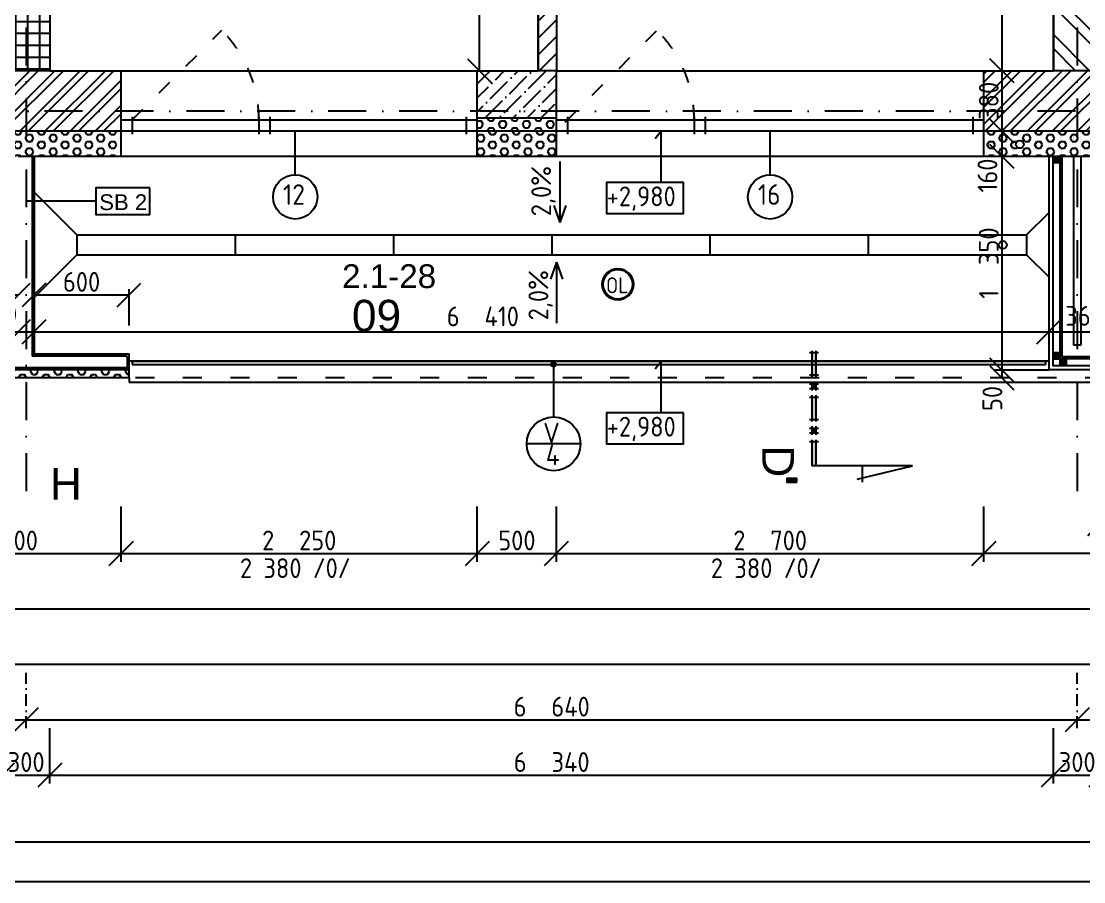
# Model space of a CAD drawing. Extents: x 4511820 to 5180432, y -1526536 to -944957.
# Drawn here: x 5014160 to 5020872, y -1263228 to -1257791 of the extents above; entities that cross this region are included whole.
import ezdxf

# ---------------------------------------------------------------- set-up
doc = ezdxf.new("R2010")
doc.units = 0
doc.header["$MEASUREMENT"] = 0
for name, pattern in [('ACAD_ISO03W100', [30, 12, -18]), ('ACAD_ISO07W100', [3.5, 0.5, -3]), ('ACAD_ISO12W100', [22, 12, -3, 0.5, -3, 0.5, -3]), ('BODKOCIARKOVANA_3', [5.6, 3, -1.3, 0, -1.3])]:
    doc.linetypes.add(name, pattern=pattern)
doc.layers.get('0').update_dxf_attribs({"linetype": 'CONTINUOUS'})
doc.layers.get('Defpoints').update_dxf_attribs({"color": 61, "linetype": 'CONTINUOUS'})
for name, color, linetype in [('KÓTY', 4, 'CONTINUOUS'), ('MÚRY', 1, 'CONTINUOUS'), ('OKNÁ', 143, 'CONTINUOUS'), ('osi', 253, 'CONTINUOUS'), ('Plochy', 41, 'CONTINUOUS'), ('POPIS', 7, 'CONTINUOUS'), ('POZEMOK', 7, 'CONTINUOUS'), ('TENKÁ', 7, 'CONTINUOUS'), ('tzb', 153, 'CONTINUOUS'), ('ŠRAFY', 82, 'CONTINUOUS')]:
    doc.layers.add(name, color=color, linetype=linetype)
doc.layers.add('zz-kanal-daždová', color=136, linetype='CONTINUOUS', lineweight=40)
doc.styles.add('ARIAL', font='arial.ttf')
doc.styles.add('styl1', font='arial.ttf')
doc.styles.add('STYLE1', font='isocp.shx')
doc.dimstyles.new('STANDARD-50', dxfattribs={"dimtxt": 125, "dimasz": 150, "dimexe": 10, "dimexo": 200, "dimgap": 20, "dimtad": 1, "dimdsep": 46, "dimlunit": 6, "dimtxsty": 'STYLE1', "dimblk1": 'OBLIQUE', "dimblk2": 'OBLIQUE', "dimsah": 1, "dimcen": 2.5, "dimse1": 1, "dimse2": 1, "dimadec": 0, "dimazin": 0, "dimtfac": 1, "dimtmove": 1, "dimatfit": 3, "dimldrblk": 'OBLIQUE', "dimfxl": 1, "dimtolj": 1, "dimtzin": 0, "dimarcsym": 0})
pattern_1 = [(0, (0, -89070.035), (0, 43.3012702), [25, -50]), (120, (0, -89070.035), (-37.5, -21.6506351), [25, -50]), (60, (25, -89070.035), (-37.5, 21.6506351), [25, -50])]
pattern_2 = [(45, (0, 86710.965), (-4.4194173824, 4.4194173824), [])]

# ---------------------------------------------------------------- blocks, each defined once
blk = doc.blocks.new('_OBLIQUE')
at = {"color": 0, "linetype": 'ByBlock'}
blk.add_line((-0.5, -0.5), (0.5, 0.5), dxfattribs=at)
blk = doc.blocks.new('*D13911')
at = {"layer": 'Defpoints', "color": 0}
for p in [(5007576, -1258359.2), (5014191, -1258359.2), (5014191, -1262203.9)]:
    blk.add_point(p, dxfattribs=at)
at = {"layer": 'KÓTY', "color": 0, "lineweight": -2}
blk.add_line((5007576, -1262203.9), (5014191, -1262203.9), dxfattribs=at)
at = {"layer": 'KÓTY', "color": 0, "linetype": 'ByBlock', "lineweight": -2, "xscale": 150, "yscale": 150, "zscale": 150, "rotation": 180}
blk.add_blockref('_OBLIQUE', (5007576, -1262203.9), dxfattribs=at)
at = {"layer": 'KÓTY', "color": 0, "linetype": 'ByBlock', "lineweight": -2, "xscale": 150, "yscale": 150, "zscale": 150}
blk.add_blockref('_OBLIQUE', (5014191, -1262203.9), dxfattribs=at)
at = {"layer": 'KÓTY', "color": 0, "insert": (5010883.5, -1262121.4), "char_height": 125, "attachment_point": 5, "style": 'STYLE1'}
blk.add_mtext('\\A1;6ﾠ615', dxfattribs=at)
blk = doc.blocks.new('*D13912')
at = {"layer": 'Defpoints', "color": 0}
for p in [(5014191, -1258359.2), (5020831, -1258359.2), (5020831, -1262203.9)]:
    blk.add_point(p, dxfattribs=at)
at = {"layer": 'KÓTY', "color": 0, "lineweight": -2}
blk.add_line((5014191, -1262203.9), (5020831, -1262203.9), dxfattribs=at)
at = {"layer": 'KÓTY', "color": 0, "linetype": 'ByBlock', "lineweight": -2, "xscale": 150, "yscale": 150, "zscale": 150, "rotation": 180}
blk.add_blockref('_OBLIQUE', (5014191, -1262203.9), dxfattribs=at)
at = {"layer": 'KÓTY', "color": 0, "linetype": 'ByBlock', "lineweight": -2, "xscale": 150, "yscale": 150, "zscale": 150}
blk.add_blockref('_OBLIQUE', (5020831, -1262203.9), dxfattribs=at)
at = {"layer": 'KÓTY', "color": 0, "insert": (5017511, -1262121.4), "char_height": 125, "attachment_point": 5, "style": 'STYLE1'}
blk.add_mtext('\\A1;6ﾠ640', dxfattribs=at)
blk = doc.blocks.new('*D13913')
at = {"layer": 'Defpoints', "color": 0}
for p in [(5020831, -1258359.2), (5027471, -1258359.2), (5027471, -1262203.9)]:
    blk.add_point(p, dxfattribs=at)
at = {"layer": 'KÓTY', "color": 0, "lineweight": -2}
blk.add_line((5020831, -1262203.9), (5027471, -1262203.9), dxfattribs=at)
at = {"layer": 'KÓTY', "color": 0, "linetype": 'ByBlock', "lineweight": -2, "xscale": 150, "yscale": 150, "zscale": 150, "rotation": 180}
blk.add_blockref('_OBLIQUE', (5020831, -1262203.9), dxfattribs=at)
at = {"layer": 'KÓTY', "color": 0, "linetype": 'ByBlock', "lineweight": -2, "xscale": 150, "yscale": 150, "zscale": 150}
blk.add_blockref('_OBLIQUE', (5027471, -1262203.9), dxfattribs=at)
at = {"layer": 'KÓTY', "color": 0, "insert": (5024151, -1262121.4), "char_height": 125, "attachment_point": 5, "style": 'STYLE1'}
blk.add_mtext('\\A1;6ﾠ640', dxfattribs=at)
blk = doc.blocks.new('*D13926')
at = {"layer": 'Defpoints', "color": 0}
for p in [(5014041, -1258104.2), (5014341, -1258104.2), (5014341, -1262553.9)]:
    blk.add_point(p, dxfattribs=at)
at = {"layer": 'KÓTY', "color": 0, "lineweight": -2}
blk.add_line((5014041, -1262553.9), (5014341, -1262553.9), dxfattribs=at)
at = {"layer": 'KÓTY', "color": 0, "linetype": 'ByBlock', "lineweight": -2, "xscale": 150, "yscale": 150, "zscale": 150, "rotation": 180}
blk.add_blockref('_OBLIQUE', (5014041, -1262553.9), dxfattribs=at)
at = {"layer": 'KÓTY', "color": 0, "linetype": 'ByBlock', "lineweight": -2, "xscale": 150, "yscale": 150, "zscale": 150}
blk.add_blockref('_OBLIQUE', (5014341, -1262553.9), dxfattribs=at)
at = {"layer": 'KÓTY', "color": 0, "insert": (5014191, -1262471.4), "char_height": 125, "attachment_point": 5, "style": 'STYLE1'}
blk.add_mtext('\\A1;300', dxfattribs=at)
blk = doc.blocks.new('*D13927')
at = {"layer": 'Defpoints', "color": 0}
for p in [(5014341, -1258104.2), (5020681, -1258104.2), (5020681, -1262553.9)]:
    blk.add_point(p, dxfattribs=at)
at = {"layer": 'KÓTY', "color": 0, "lineweight": -2}
blk.add_line((5014341, -1262553.9), (5020681, -1262553.9), dxfattribs=at)
at = {"layer": 'KÓTY', "color": 0, "linetype": 'ByBlock', "lineweight": -2, "xscale": 150, "yscale": 150, "zscale": 150, "rotation": 180}
blk.add_blockref('_OBLIQUE', (5014341, -1262553.9), dxfattribs=at)
at = {"layer": 'KÓTY', "color": 0, "linetype": 'ByBlock', "lineweight": -2, "xscale": 150, "yscale": 150, "zscale": 150}
blk.add_blockref('_OBLIQUE', (5020681, -1262553.9), dxfattribs=at)
at = {"layer": 'KÓTY', "color": 0, "insert": (5017511, -1262471.4), "char_height": 125, "attachment_point": 5, "style": 'STYLE1'}
blk.add_mtext('\\A1;6ﾠ340', dxfattribs=at)
blk = doc.blocks.new('*D13928')
at = {"layer": 'Defpoints', "color": 0}
for p in [(5020681, -1258104.2), (5020981, -1258104.2), (5020981, -1262553.9)]:
    blk.add_point(p, dxfattribs=at)
at = {"layer": 'KÓTY', "color": 0, "lineweight": -2}
blk.add_line((5020681, -1262553.9), (5020981, -1262553.9), dxfattribs=at)
at = {"layer": 'KÓTY', "color": 0, "linetype": 'ByBlock', "lineweight": -2, "xscale": 150, "yscale": 150, "zscale": 150, "rotation": 180}
blk.add_blockref('_OBLIQUE', (5020681, -1262553.9), dxfattribs=at)
at = {"layer": 'KÓTY', "color": 0, "linetype": 'ByBlock', "lineweight": -2, "xscale": 150, "yscale": 150, "zscale": 150}
blk.add_blockref('_OBLIQUE', (5020981, -1262553.9), dxfattribs=at)
at = {"layer": 'KÓTY', "color": 0, "insert": (5020831, -1262471.4), "char_height": 125, "attachment_point": 5, "style": 'STYLE1'}
blk.add_mtext('\\A1;300', dxfattribs=at)
blk = doc.blocks.new('*D13935')
at = {"layer": 'Defpoints', "color": 0}
for p in [(5007451, -1258359.2), (5040921, -1258424.2), (5040921, -1261503.9)]:
    blk.add_point(p, dxfattribs=at)
at = {"layer": 'KÓTY', "color": 0, "lineweight": -2}
blk.add_line((5007451, -1261503.9), (5040921, -1261503.9), dxfattribs=at)
at = {"layer": 'KÓTY', "color": 0, "linetype": 'ByBlock', "lineweight": -2, "xscale": 150, "yscale": 150, "zscale": 150, "rotation": 180}
blk.add_blockref('_OBLIQUE', (5007451, -1261503.9), dxfattribs=at)
at = {"layer": 'KÓTY', "color": 0, "linetype": 'ByBlock', "lineweight": -2, "xscale": 150, "yscale": 150, "zscale": 150}
blk.add_blockref('_OBLIQUE', (5040921, -1261503.9), dxfattribs=at)
at = {"layer": 'KÓTY', "color": 0, "insert": (5024186, -1261421.4), "char_height": 125, "attachment_point": 5, "style": 'STYLE1'}
blk.add_mtext('\\A1;33ﾠ470', dxfattribs=at)
blk = doc.blocks.new('*D13936')
at = {"layer": 'Defpoints', "color": 0}
for p in [(4980571, -1255834.2), (5040921, -1255834.2), (5040921, -1261853.9)]:
    blk.add_point(p, dxfattribs=at)
at = {"layer": 'KÓTY', "color": 0, "lineweight": -2}
blk.add_line((4980571, -1261853.9), (5040921, -1261853.9), dxfattribs=at)
at = {"layer": 'KÓTY', "color": 0, "linetype": 'ByBlock', "lineweight": -2, "xscale": 150, "yscale": 150, "zscale": 150, "rotation": 180}
blk.add_blockref('_OBLIQUE', (4980571, -1261853.9), dxfattribs=at)
at = {"layer": 'KÓTY', "color": 0, "linetype": 'ByBlock', "lineweight": -2, "xscale": 150, "yscale": 150, "zscale": 150}
blk.add_blockref('_OBLIQUE', (5040921, -1261853.9), dxfattribs=at)
at = {"layer": 'KÓTY', "color": 0, "insert": (5010746, -1261771.4), "char_height": 125, "attachment_point": 5, "style": 'STYLE1'}
blk.add_mtext('\\A1;60ﾠ350', dxfattribs=at)
blk = doc.blocks.new('*D13944')
at = {"layer": 'Defpoints', "color": 0}
for p in [(5020241, -1258104.2), (5021991, -1258104.2), (5020241, -1261153.9)]:
    blk.add_point(p, dxfattribs=at)
at = {"layer": 'KÓTY', "color": 0, "lineweight": -2}
blk.add_line((5021991, -1261153.9), (5020241, -1261153.9), dxfattribs=at)
at = {"layer": 'KÓTY', "color": 0, "linetype": 'ByBlock', "lineweight": -2, "xscale": 150, "yscale": 150, "zscale": 150, "rotation": 180}
blk.add_blockref('_OBLIQUE', (5020241, -1261153.9), dxfattribs=at)
at = {"layer": 'KÓTY', "color": 0, "linetype": 'ByBlock', "lineweight": -2, "xscale": 150, "yscale": 150, "zscale": 150}
blk.add_blockref('_OBLIQUE', (5021991, -1261153.9), dxfattribs=at)
at = {"layer": 'KÓTY', "color": 0, "insert": (5021116, -1261071.4), "char_height": 125, "attachment_point": 5, "style": 'STYLE1'}
blk.add_mtext('\\A1;1ﾠ750', dxfattribs=at)
blk = doc.blocks.new('*D14101')
at = {"layer": 'Defpoints', "color": 0}
for p in [(5020241, -1258484.2), (5017541, -1258644.2), (5020241, -1261153.9)]:
    blk.add_point(p, dxfattribs=at)
at = {"layer": 'KÓTY', "color": 0, "lineweight": -2}
blk.add_line((5017541, -1261153.9), (5020241, -1261153.9), dxfattribs=at)
at = {"layer": 'KÓTY', "color": 0, "linetype": 'ByBlock', "lineweight": -2, "xscale": 150, "yscale": 150, "zscale": 150, "rotation": 180}
blk.add_blockref('_OBLIQUE', (5017541, -1261153.9), dxfattribs=at)
at = {"layer": 'KÓTY', "color": 0, "linetype": 'ByBlock', "lineweight": -2, "xscale": 150, "yscale": 150, "zscale": 150}
blk.add_blockref('_OBLIQUE', (5020241, -1261153.9), dxfattribs=at)
at = {"layer": 'KÓTY', "color": 0, "insert": (5018891, -1261071.4), "char_height": 125, "attachment_point": 5, "style": 'STYLE1'}
blk.add_mtext('\\A1;2ﾠ700', dxfattribs=at)
blk = doc.blocks.new('*D14102')
at = {"layer": 'Defpoints', "color": 0}
for p in [(5017041, -1258484.2), (5017541, -1258484.2), (5017541, -1261153.9)]:
    blk.add_point(p, dxfattribs=at)
at = {"layer": 'KÓTY', "color": 0, "lineweight": -2}
blk.add_line((5017041, -1261153.9), (5017541, -1261153.9), dxfattribs=at)
at = {"layer": 'KÓTY', "color": 0, "linetype": 'ByBlock', "lineweight": -2, "xscale": 150, "yscale": 150, "zscale": 150, "rotation": 180}
blk.add_blockref('_OBLIQUE', (5017041, -1261153.9), dxfattribs=at)
at = {"layer": 'KÓTY', "color": 0, "linetype": 'ByBlock', "lineweight": -2, "xscale": 150, "yscale": 150, "zscale": 150}
blk.add_blockref('_OBLIQUE', (5017541, -1261153.9), dxfattribs=at)
at = {"layer": 'KÓTY', "color": 0, "insert": (5017291, -1261071.4), "char_height": 125, "attachment_point": 5, "style": 'STYLE1'}
blk.add_mtext('\\A1;500', dxfattribs=at)
blk = doc.blocks.new('*D14103')
at = {"layer": 'Defpoints', "color": 0}
for p in [(5014791, -1258484.2), (5017041, -1258484.2), (5017041, -1261153.9)]:
    blk.add_point(p, dxfattribs=at)
at = {"layer": 'KÓTY', "color": 0, "lineweight": -2}
blk.add_line((5014791, -1261153.9), (5017041, -1261153.9), dxfattribs=at)
at = {"layer": 'KÓTY', "color": 0, "linetype": 'ByBlock', "lineweight": -2, "xscale": 150, "yscale": 150, "zscale": 150, "rotation": 180}
blk.add_blockref('_OBLIQUE', (5014791, -1261153.9), dxfattribs=at)
at = {"layer": 'KÓTY', "color": 0, "linetype": 'ByBlock', "lineweight": -2, "xscale": 150, "yscale": 150, "zscale": 150}
blk.add_blockref('_OBLIQUE', (5017041, -1261153.9), dxfattribs=at)
at = {"layer": 'KÓTY', "color": 0, "insert": (5015916, -1261071.4), "char_height": 125, "attachment_point": 5, "style": 'STYLE1'}
blk.add_mtext('\\A1;2ﾠ250', dxfattribs=at)
blk = doc.blocks.new('*D14104')
at = {"layer": 'Defpoints', "color": 0}
for p in [(5013291, -1258484.2), (5014791, -1258484.2), (5014791, -1261153.9)]:
    blk.add_point(p, dxfattribs=at)
at = {"layer": 'KÓTY', "color": 0, "lineweight": -2}
blk.add_line((5013291, -1261153.9), (5014791, -1261153.9), dxfattribs=at)
at = {"layer": 'KÓTY', "color": 0, "linetype": 'ByBlock', "lineweight": -2, "xscale": 150, "yscale": 150, "zscale": 150, "rotation": 180}
blk.add_blockref('_OBLIQUE', (5013291, -1261153.9), dxfattribs=at)
at = {"layer": 'KÓTY', "color": 0, "linetype": 'ByBlock', "lineweight": -2, "xscale": 150, "yscale": 150, "zscale": 150}
blk.add_blockref('_OBLIQUE', (5014791, -1261153.9), dxfattribs=at)
at = {"layer": 'KÓTY', "color": 0, "insert": (5014041, -1261071.4), "char_height": 125, "attachment_point": 5, "style": 'STYLE1'}
blk.add_mtext('\\A1;1ﾠ500', dxfattribs=at)
blk = doc.blocks.new('*D31142')
at = {"layer": 'Defpoints', "color": 0}
for p in [(5017426, -1252719.2), (5017053.5, -1258104.2), (5017451, -1258104.2)]:
    blk.add_point(p, dxfattribs=at)
at = {"layer": 'KÓTY', "color": 0, "lineweight": -2}
blk.add_line((5017053.5, -1252719.2), (5017053.5, -1258104.2), dxfattribs=at)
at = {"layer": 'KÓTY', "color": 0, "linetype": 'ByBlock', "lineweight": -2, "xscale": 150, "yscale": 150, "zscale": 150}
for p, rotation in [((5017053.5, -1252719.2), 90), ((5017053.5, -1258104.2), 270)]:
    blk.add_blockref('_OBLIQUE', p, dxfattribs=dict(at, rotation=rotation))
at = {"layer": 'KÓTY', "color": 0, "insert": (5016971, -1255411.7), "char_height": 125, "attachment_point": 5, "rotation": 90, "style": 'STYLE1'}
blk.add_mtext('\\A1;5ﾠ385', dxfattribs=at)
blk = doc.blocks.new('*D31154')
at = {"layer": 'Defpoints', "color": 0}
for p in [(5020681, -1252719.2), (5020354.5, -1258104.2), (5020681, -1258104.2)]:
    blk.add_point(p, dxfattribs=at)
at = {"layer": 'KÓTY', "color": 0, "lineweight": -2}
blk.add_line((5020354.5, -1252719.2), (5020354.5, -1258104.2), dxfattribs=at)
at = {"layer": 'KÓTY', "color": 0, "linetype": 'ByBlock', "lineweight": -2, "xscale": 150, "yscale": 150, "zscale": 150}
for p, rotation in [((5020354.5, -1252719.2), 90), ((5020354.5, -1258104.2), 270)]:
    blk.add_blockref('_OBLIQUE', p, dxfattribs=dict(at, rotation=rotation))
at = {"layer": 'KÓTY', "color": 0, "insert": (5020272, -1255411.7), "char_height": 125, "attachment_point": 5, "rotation": 90, "style": 'STYLE1'}
blk.add_mtext('\\A1;5ﾠ385', dxfattribs=at)
blk = doc.blocks.new('*D31455')
at = {"layer": 'Defpoints', "color": 0}
for p in [(5007606, -1259780.4), (5014141, -1259753.5), (5014141, -1259894.2)]:
    blk.add_point(p, dxfattribs=at)
at = {"layer": 'KÓTY', "color": 0, "lineweight": -2}
blk.add_line((5007606, -1259753.5), (5014141, -1259753.5), dxfattribs=at)
at = {"layer": 'KÓTY', "color": 0, "linetype": 'ByBlock', "lineweight": -2, "xscale": 150, "yscale": 150, "zscale": 150, "rotation": 180}
blk.add_blockref('_OBLIQUE', (5007606, -1259753.5), dxfattribs=at)
at = {"layer": 'KÓTY', "color": 0, "linetype": 'ByBlock', "lineweight": -2, "xscale": 150, "yscale": 150, "zscale": 150}
blk.add_blockref('_OBLIQUE', (5014141, -1259753.5), dxfattribs=at)
at = {"layer": 'KÓTY', "color": 0, "insert": (5010873.5, -1259671), "char_height": 125, "attachment_point": 5, "style": 'STYLE1'}
blk.add_mtext('\\A1;6ﾠ535', dxfattribs=at)
blk = doc.blocks.new('*D31456')
at = {"layer": 'Defpoints', "color": 0}
for p in [(5014241, -1259753.5), (5014141, -1259894.2), (5014241, -1259906.7)]:
    blk.add_point(p, dxfattribs=at)
at = {"layer": 'KÓTY', "color": 0, "lineweight": -2}
blk.add_line((5014141, -1259753.5), (5014241, -1259753.5), dxfattribs=at)
at = {"layer": 'KÓTY', "color": 0, "linetype": 'ByBlock', "lineweight": -2, "xscale": 150, "yscale": 150, "zscale": 150, "rotation": 180}
blk.add_blockref('_OBLIQUE', (5014141, -1259753.5), dxfattribs=at)
at = {"layer": 'KÓTY', "color": 0, "linetype": 'ByBlock', "lineweight": -2, "xscale": 150, "yscale": 150, "zscale": 150}
blk.add_blockref('_OBLIQUE', (5014241, -1259753.5), dxfattribs=at)
at = {"layer": 'KÓTY', "color": 0, "insert": (5014029.5, -1259643), "char_height": 125, "attachment_point": 5, "style": 'STYLE1'}
blk.add_mtext('\\A1;100', dxfattribs=at)
blk = doc.blocks.new('*D31457')
at = {"layer": 'Defpoints', "color": 0}
for p in [(5020651, -1259753.5), (5020651, -1259781.8), (5014241, -1259906.7)]:
    blk.add_point(p, dxfattribs=at)
at = {"layer": 'KÓTY', "color": 0, "lineweight": -2}
blk.add_line((5014241, -1259753.5), (5020651, -1259753.5), dxfattribs=at)
at = {"layer": 'KÓTY', "color": 0, "linetype": 'ByBlock', "lineweight": -2, "xscale": 150, "yscale": 150, "zscale": 150, "rotation": 180}
blk.add_blockref('_OBLIQUE', (5014241, -1259753.5), dxfattribs=at)
at = {"layer": 'KÓTY', "color": 0, "linetype": 'ByBlock', "lineweight": -2, "xscale": 150, "yscale": 150, "zscale": 150}
blk.add_blockref('_OBLIQUE', (5020651, -1259753.5), dxfattribs=at)
at = {"layer": 'KÓTY', "color": 0, "insert": (5017076, -1259656), "char_height": 125, "attachment_point": 5, "style": 'STYLE1'}
blk.add_mtext('\\A1;6ﾠ410', dxfattribs=at)
blk = doc.blocks.new('*D31458')
at = {"layer": 'Defpoints', "color": 0}
for p in [(5020651, -1259779.2), (5021011, -1259753.5), (5021011, -1259779.2)]:
    blk.add_point(p, dxfattribs=at)
at = {"layer": 'KÓTY', "color": 0, "lineweight": -2}
blk.add_line((5020651, -1259753.5), (5021011, -1259753.5), dxfattribs=at)
at = {"layer": 'KÓTY', "color": 0, "linetype": 'ByBlock', "lineweight": -2, "xscale": 150, "yscale": 150, "zscale": 150, "rotation": 180}
blk.add_blockref('_OBLIQUE', (5020651, -1259753.5), dxfattribs=at)
at = {"layer": 'KÓTY', "color": 0, "linetype": 'ByBlock', "lineweight": -2, "xscale": 150, "yscale": 150, "zscale": 150}
blk.add_blockref('_OBLIQUE', (5021011, -1259753.5), dxfattribs=at)
at = {"layer": 'KÓTY', "color": 0, "insert": (5020874.5, -1259652.5), "char_height": 125, "attachment_point": 5, "style": 'STYLE1'}
blk.add_mtext('\\A1;360', dxfattribs=at)
blk = doc.blocks.new('*D48051')
at = {"layer": 'Defpoints', "color": 0}
for p in [(5020354.5, -1258104.2), (5020354.5, -1258484.2), (5020354.5, -1258484.2)]:
    blk.add_point(p, dxfattribs=at)
at = {"layer": 'KÓTY', "color": 0, "lineweight": -2}
blk.add_line((5020354.5, -1258104.2), (5020354.5, -1258484.2), dxfattribs=at)
at = {"layer": 'KÓTY', "color": 0, "linetype": 'ByBlock', "lineweight": -2, "xscale": 150, "yscale": 150, "zscale": 150}
for p, rotation in [((5020354.5, -1258104.2), 90), ((5020354.5, -1258484.2), 270)]:
    blk.add_blockref('_OBLIQUE', p, dxfattribs=dict(at, rotation=rotation))
at = {"layer": 'KÓTY', "color": 0, "insert": (5020272, -1258294.2), "char_height": 125, "attachment_point": 5, "rotation": 90, "style": 'STYLE1'}
blk.add_mtext('\\A1;380', dxfattribs=at)
blk = doc.blocks.new('*D48052')
at = {"layer": 'Defpoints', "color": 0}
for p in [(5020354.5, -1258484.2), (5020354.5, -1258644.2), (5020354.5, -1258644.2)]:
    blk.add_point(p, dxfattribs=at)
at = {"layer": 'KÓTY', "color": 0, "lineweight": -2}
blk.add_line((5020354.5, -1258484.2), (5020354.5, -1258644.2), dxfattribs=at)
at = {"layer": 'KÓTY', "color": 0, "linetype": 'ByBlock', "lineweight": -2, "xscale": 150, "yscale": 150, "zscale": 150}
for p, rotation in [((5020354.5, -1258484.2), 90), ((5020354.5, -1258644.2), 270)]:
    blk.add_blockref('_OBLIQUE', p, dxfattribs=dict(at, rotation=rotation))
at = {"layer": 'KÓTY', "color": 0, "insert": (5020264, -1258766), "char_height": 125, "attachment_point": 5, "rotation": 90, "style": 'STYLE1'}
blk.add_mtext('\\A1;160', dxfattribs=at)
blk = doc.blocks.new('*D48053')
at = {"layer": 'Defpoints', "color": 0}
for p in [(5020770, -1258644.2), (5020354.5, -1259994.2), (5020770, -1259994.2)]:
    blk.add_point(p, dxfattribs=at)
at = {"layer": 'KÓTY', "color": 0, "lineweight": -2}
blk.add_line((5020354.5, -1258644.2), (5020354.5, -1259994.2), dxfattribs=at)
at = {"layer": 'KÓTY', "color": 0, "linetype": 'ByBlock', "lineweight": -2, "xscale": 150, "yscale": 150, "zscale": 150}
for p, rotation in [((5020354.5, -1258644.2), 90), ((5020354.5, -1259994.2), 270)]:
    blk.add_blockref('_OBLIQUE', p, dxfattribs=dict(at, rotation=rotation))
at = {"layer": 'KÓTY', "color": 0, "insert": (5020272, -1259319.2), "char_height": 125, "attachment_point": 5, "rotation": 90, "style": 'STYLE1'}
blk.add_mtext('\\A1;1ﾠ350', dxfattribs=at)
blk = doc.blocks.new('*D48054')
at = {"layer": 'Defpoints', "color": 0}
for p in [(5020770, -1259994.2), (5020354.5, -1260044.2), (5020770, -1260044.2)]:
    blk.add_point(p, dxfattribs=at)
at = {"layer": 'KÓTY', "color": 0, "lineweight": -2}
blk.add_line((5020354.5, -1259994.2), (5020354.5, -1260044.2), dxfattribs=at)
at = {"layer": 'KÓTY', "color": 0, "linetype": 'ByBlock', "lineweight": -2, "xscale": 150, "yscale": 150, "zscale": 150}
for p, rotation in [((5020354.5, -1259994.2), 90), ((5020354.5, -1260044.2), 270)]:
    blk.add_blockref('_OBLIQUE', p, dxfattribs=dict(at, rotation=rotation))
at = {"layer": 'KÓTY', "color": 0, "insert": (5020295, -1260174.5), "char_height": 125, "attachment_point": 5, "rotation": 90, "style": 'STYLE1'}
blk.add_mtext('\\A1;50', dxfattribs=at)
blk = doc.blocks.new('*D48064')
at = {"layer": 'Defpoints', "color": 0}
for p in [(5014141, -1259520.5), (5013541, -1259894.2), (5014141, -1259894.2)]:
    blk.add_point(p, dxfattribs=at)
at = {"layer": 'KÓTY', "color": 0, "lineweight": -2}
blk.add_line((5013541, -1259520.5), (5014141, -1259520.5), dxfattribs=at)
at = {"layer": 'KÓTY', "color": 0, "linetype": 'ByBlock', "lineweight": -2, "xscale": 150, "yscale": 150, "zscale": 150, "rotation": 180}
blk.add_blockref('_OBLIQUE', (5013541, -1259520.5), dxfattribs=at)
at = {"layer": 'KÓTY', "color": 0, "linetype": 'ByBlock', "lineweight": -2, "xscale": 150, "yscale": 150, "zscale": 150}
blk.add_blockref('_OBLIQUE', (5014141, -1259520.5), dxfattribs=at)
at = {"layer": 'KÓTY', "color": 0, "insert": (5013841, -1259438), "char_height": 125, "attachment_point": 5, "style": 'STYLE1'}
blk.add_mtext('\\A1;600', dxfattribs=at)
blk = doc.blocks.new('*D48065')
at = {"layer": 'Defpoints', "color": 0}
for p in [(5014841, -1259520.5), (5014241, -1259894.2), (5014841, -1259894.2)]:
    blk.add_point(p, dxfattribs=at)
at = {"layer": 'KÓTY', "color": 0, "lineweight": -2}
blk.add_line((5014241, -1259520.5), (5014841, -1259520.5), dxfattribs=at)
at = {"layer": 'KÓTY', "color": 0, "linetype": 'ByBlock', "lineweight": -2, "xscale": 150, "yscale": 150, "zscale": 150, "rotation": 180}
blk.add_blockref('_OBLIQUE', (5014241, -1259520.5), dxfattribs=at)
at = {"layer": 'KÓTY', "color": 0, "linetype": 'ByBlock', "lineweight": -2, "xscale": 150, "yscale": 150, "zscale": 150}
blk.add_blockref('_OBLIQUE', (5014841, -1259520.5), dxfattribs=at)
at = {"layer": 'KÓTY', "color": 0, "insert": (5014541, -1259438), "char_height": 125, "attachment_point": 5, "style": 'STYLE1'}
blk.add_mtext('\\A1;600', dxfattribs=at)

msp = doc.modelspace()

# ---------------------------------------------------------------- hatches: boundary and pattern name
at = {"layer": 'TENKÁ'}
h = msp.add_hatch(color=256, dxfattribs=at)
h.dxf.hatch_style = 1
h.paths.add_polyline_path([(5019182.125, -1260026.16), (5019156.25, -1260026.16), (5019156.25, -1259885.035), (5019182.125, -1259885.035)])
h = msp.add_hatch(color=256, dxfattribs=at)
h.dxf.hatch_style = 1
h.paths.add_polyline_path([(5017523, -1259974.226, 2.41421356), (5017508, -1259959.226, 0.41421356)])
h = msp.add_hatch(color=256, dxfattribs=at)
h.dxf.hatch_style = 1
h.paths.add_polyline_path([(5019182.125, -1260111.285), (5019156.25, -1260111.285), (5019156.25, -1260081.035), (5019182.125, -1260081.035)])
h = msp.add_hatch(color=256, dxfattribs=at)
h.dxf.hatch_style = 1
h.paths.add_polyline_path([(5019182.125, -1260166.16), (5019182.125, -1260307.285), (5019156.25, -1260307.285), (5019156.25, -1260166.16)])
h = msp.add_hatch(color=256, dxfattribs=at)
h.dxf.hatch_style = 1
h.paths.add_polyline_path([(5019182.125, -1260392.41), (5019156.25, -1260392.41), (5019156.25, -1260362.16), (5019182.125, -1260362.16)])
h = msp.add_hatch(color=256, dxfattribs=at)
h.dxf.hatch_style = 1
h.paths.add_polyline_path([(5019182.125, -1260447.285), (5019182.125, -1260600.91), (5019156.25, -1260600.91), (5019156.25, -1260447.285)])
h = msp.add_hatch(color=256, dxfattribs=at)
h.dxf.hatch_style = 1
h.paths.add_polyline_path([(5019060.125, -1260680.66), (5018996.5, -1260680.66), (5018996.5, -1260704.285), (5019060.125, -1260704.285)])
at = {"layer": 'ŠRAFY', "ltscale": 0.25}
h = msp.add_hatch(dxfattribs=at)
h.set_pattern_fill('ANSI37', color=256, scale=600, angle=45)
h.set_pattern_definition([(90, (-3307273.674, 579782.7), (-75, 1e-14), []), (180, (-3307273.674, 579782.7), (-1e-14, -75), [])])
h.paths.add_polyline_path([(5014041, -1250234.226), (5014041, -1252919.226), (5014041, -1258104.226), (5014341, -1258104.226), (5014341, -1252719.226), (5014341, -1252604.226), (5014341, -1251364.226), (5014341, -1251249.226), (5014341, -1250349.226), (5014341, -1250234.226)])
h = msp.add_hatch(dxfattribs=at)
h.set_pattern_fill('ANSI31', color=256, scale=600, style=0)
h.set_pattern_definition([(45, (515270.5, 214751.965), (-53.0330086, 53.0330086), [])])
h.paths.add_polyline_path([(5017426, -1252719.226), (5017426, -1258104.226), (5017541, -1258104.226), (5017541, -1252719.226), (5018981, -1252719.226), (5018991, -1252719.226), (5018991, -1252604.226), (5018981, -1252604.226), (5016751, -1252604.226), (5016741, -1252604.226), (5016741, -1252719.226), (5016751, -1252719.226)])
at = {"layer": 'ŠRAFY'}
h = msp.add_hatch(dxfattribs=at)
h.set_pattern_fill('ANSI32', color=256, scale=500, angle=90)
h.set_pattern_definition([(135, (515810.9, -44587.94), (-132.5825215, -132.5825215), []), (135, (515810.9, -44499.55), (-132.5825215, -132.5825215), [])])
h.paths.add_polyline_path([(5020681, -1252719.226), (5020681, -1258104.226), (5020981, -1258104.226), (5020981, -1252604.226), (5020681, -1252604.226)])
h = msp.add_hatch(dxfattribs=at)
h.set_pattern_fill('ANSI32', color=256, scale=300)
h.set_pattern_definition([(45, (0, 86710.97), (-79.549513, 79.549513), []), (45, (53.03, 86710.97), (-79.549513, 79.549513), [])])
h.paths.add_polyline_path([(5014153.5, -1258484.226), (5014228.5, -1258484.226), (5014791, -1258484.226), (5014791, -1258414.226), (5014791, -1258104.226), (5014341, -1258104.226), (5014041, -1258104.226), (5013291, -1258104.226), (5013291, -1258414.226), (5013291, -1258484.226)])
at = {"layer": 'ŠRAFY', "ltscale": 0.25}
h = msp.add_hatch(dxfattribs=at)
h.set_pattern_fill('ANSI36', color=256, scale=500)
h.set_pattern_definition([(45, (481551.18, -118702.21), (33.1456304, 121.533978), [156.25, -31.25, 0, -31.25])])
h.paths.add_polyline_path([(5017291, -1258104.226), (5017041, -1258104.226), (5017041, -1258404.226), (5017541, -1258404.226), (5017541, -1258104.226)])
at = {"layer": 'ŠRAFY'}
h = msp.add_hatch(dxfattribs=at)
h.set_pattern_fill('ANSI32', color=256, scale=300)
h.set_pattern_definition([(45, (0, 86710.97), (-79.549513, 79.549513), []), (45, (53.03, 86710.97), (-79.549513, 79.549513), [])])
h.paths.add_polyline_path([(5020901, -1258484.226), (5021991, -1258484.226), (5021991, -1258414.226), (5021991, -1258104.226), (5020981, -1258104.226), (5020681, -1258104.226), (5020241, -1258104.226), (5020241, -1258414.226), (5020241, -1258484.226), (5020793.5, -1258484.226), (5020868.5, -1258484.226)])
h = msp.add_hatch(dxfattribs=at)
h.set_pattern_fill('HEX', color=256, scale=200)
h.set_pattern_definition([(0, (9590, -89070.035), (0, 43.3012702), [25, -50]), (120, (9590, -89070.035), (-37.5, -21.6506351), [25, -50]), (60, (9615, -89070.035), (-37.5, 21.6506351), [25, -50])])
h.paths.add_polyline_path([(5017541, -1258404.226), (5017041, -1258404.226), (5017041, -1258484.226), (5017116, -1258484.226), (5017541, -1258484.226)])
h = msp.add_hatch(dxfattribs=at)
h.set_pattern_fill('HEX', color=256, scale=200)
h.set_pattern_definition(pattern_1)
h.paths.add_polyline_path([(5013291, -1258484.226), (5013291, -1258644.226), (5014141, -1258644.226), (5014153.5, -1258644.226), (5014228.5, -1258644.226), (5014241, -1258644.226), (5014791, -1258644.226), (5014791, -1258484.226)])
h = msp.add_hatch(dxfattribs=at)
h.set_pattern_fill('HEX', color=256, scale=200)
h.set_pattern_definition(pattern_1)
h.paths.add_polyline_path([(5017541, -1258484.226), (5017041, -1258484.226), (5017041, -1258644.226), (5017541, -1258644.226)])
h = msp.add_hatch(dxfattribs=at)
h.set_pattern_fill('HEX', color=256, scale=200)
h.set_pattern_definition(pattern_1)
h.paths.add_polyline_path([(5021013.5, -1258644.226), (5021061, -1258644.226), (5021181, -1258644.226), (5021991, -1258644.226), (5021991, -1258484.226), (5020901, -1258484.226), (5020241, -1258484.226), (5020241, -1258644.226), (5020651, -1258644.226), (5021011, -1258644.226)])
h.paths.add_polyline_path([(5020493.5, -1258569.226, 1), (5020443.5, -1258569.226, 1)], flags=16)
h.paths.add_polyline_path([(5021006, -1258569.226, 1), (5020956, -1258569.226, 1)], flags=16)
h = msp.add_hatch(dxfattribs=at)
h.set_pattern_fill('ANSI31', color=45, scale=50)
h.set_pattern_definition(pattern_2)
h.paths.add_polyline_path([(5020721, -1258644.226), (5020677, -1258644.226), (5020677, -1258684.226), (5020721, -1258684.226)])
h = msp.add_hatch(dxfattribs=at)
h.set_pattern_fill('ANSI31', color=45, scale=50)
h.set_pattern_definition(pattern_2)
h.paths.add_polyline_path([(5020721, -1259884.226), (5020677, -1259884.226), (5020677, -1259924.226), (5020714, -1259924.226), (5020721, -1259924.226)])
h = msp.add_hatch(dxfattribs=at)
h.set_pattern_fill('ANSI31', color=45, scale=50)
h.set_pattern_definition(pattern_2)
h.paths.add_polyline_path([(5020721, -1259968.226), (5020761, -1259968.226), (5020761, -1259924.226), (5020721, -1259924.226)])
h = msp.add_hatch(dxfattribs=at)
h.set_pattern_fill('HEX', color=256, scale=200)
h.set_pattern_definition([(0, (13530, -89070.035), (0, 43.3012702), [25, -50]), (120, (13530, -89070.035), (-37.5, -21.6506351), [25, -50]), (60, (13555, -89070.035), (-37.5, 21.6506351), [25, -50])])
h.paths.add_polyline_path([(5014841, -1259994.226), (5014828.5, -1259994.226), (5013553.5, -1259994.226), (5013541, -1259994.226), (5013541, -1260044.226), (5014841, -1260044.226)])

# ---------------------------------------------------------------- linework, layer by layer
at = {"layer": 'KÓTY', "ltscale": 25}
for p, q in [((5014841, -1259714.535), (5014841, -1259483.535)), ((5020301.097, -1259994.226), (5020651.097, -1259994.226)), ((5014791, -1261207.32), (5014791, -1260857.32)), ((5017041, -1261207.32), (5017041, -1260857.32)), ((5017541, -1261207.32), (5017541, -1260857.32)), ((5020241, -1261207.32), (5020241, -1260857.32)), ((5014341, -1262607.32), (5014341, -1262257.32)), ((5020681, -1262607.32), (5020681, -1262257.32))]:
    msp.add_line(p, q, dxfattribs=at)
at = {"layer": 'KÓTY', "linetype": 'BODKOCIARKOVANA_3', "ltscale": 25}
for p, q in [((5014191, -1262257.32), (5014191, -1261907.32)), ((5020831, -1262257.32), (5020831, -1261907.32))]:
    msp.add_line(p, q, dxfattribs=at)
at = {"layer": 'MÚRY'}
for p, q in [((5014341, -1252719.226), (5014341, -1258104.226)), ((5017426, -1252719.226), (5017426, -1258104.226)), ((5017541, -1252719.226), (5017541, -1258104.226)), ((5020681, -1252719.226), (5020681, -1258104.226)), ((5014341, -1258104.226), (5014791, -1258104.226)), ((5014791, -1258644.226), (5014791, -1258104.226)), ((5014791, -1258644.226), (5014791, -1258104.226)), ((5017041, -1258104.226), (5017426, -1258104.226)), ((5017041, -1258644.226), (5017041, -1258104.226)), ((5017041, -1258644.226), (5017041, -1258104.226)), ((5017541, -1258644.226), (5017541, -1258104.226)), ((5017541, -1258644.226), (5017541, -1258104.226)), ((5020241, -1258644.226), (5020241, -1258104.226)), ((5020241, -1258104.226), (5020681, -1258104.226)), ((5014241, -1258644.226), (5014791, -1258644.226)), ((5014241, -1258644.226), (5014241, -1259894.226)), ((5017041, -1258644.226), (5017541, -1258644.226)), ((5017041, -1258644.226), (5017541, -1258644.226)), ((5020241, -1258644.226), (5020651, -1258644.226)), ((5020651, -1258644.226), (5020651, -1259994.226)), ((5014841, -1259894.226), (5014241, -1259894.226)), ((5014841, -1260044.226), (5014841, -1259894.226)), ((5021011, -1259994.226), (5020651, -1259994.226)), ((5014841, -1260044.226), (5013541, -1260044.226))]:
    msp.add_line(p, q, dxfattribs=at)
at = {"layer": 'OKNÁ', "linetype": 'ACAD_ISO03W100', "ltscale": 8}
for p, q in [((5014861, -1258414.226), (5015426.685, -1257848.541)), ((5017596.858, -1258428.368), (5018176.685, -1257848.541))]:
    msp.add_line(p, q, dxfattribs=at)
at = {"layer": 'OKNÁ', "ltscale": 0.25}
for p, q in [((5014791, -1258414.226), (5017041, -1258414.226)), ((5014861, -1258394.226), (5014861, -1258504.226)), ((5015661, -1258394.226), (5015661, -1258504.226)), ((5015731, -1258394.226), (5015731, -1258504.226)), ((5016971, -1258394.226), (5016971, -1258504.226)), ((5017541, -1258414.226), (5020241, -1258414.226)), ((5017611, -1258394.226), (5017611, -1258504.226)), ((5018411, -1258394.226), (5018411, -1258504.226)), ((5018481, -1258394.226), (5018481, -1258504.226)), ((5020171, -1258394.226), (5020171, -1258504.226)), ((5014791, -1258484.226), (5017041, -1258484.226)), ((5015891, -1258761.08), (5015891, -1258484.226)), ((5017541, -1258484.226), (5020241, -1258484.226)), ((5018891, -1258761.08), (5018891, -1258484.226))]:
    msp.add_line(p, q, dxfattribs=at)
at = {"layer": 'OKNÁ'}
for p, q in [((5014861, -1259939.226), (5020631, -1259939.226)), ((5014861, -1259939.226), (5014861, -1259959.226)), ((5014861, -1259959.226), (5020631, -1259959.226)), ((5020631, -1259939.226), (5020631, -1259959.226))]:
    msp.add_line(p, q, dxfattribs=at)
at = {"layer": 'OKNÁ', "ltscale": 0.25}
for centre in [(5015891, -1258901.08), (5018891, -1258901.08)]:
    msp.add_circle(centre, 140, dxfattribs=at)
at = {"layer": 'OKNÁ', "linetype": 'ACAD_ISO03W100', "ltscale": 8}
for centre in [(5014861, -1258414.226), (5017611, -1258414.226)]:
    msp.add_arc(centre, 800, 0, 45, dxfattribs=at)
at = {"layer": 'osi', "linetype": 'BODKOCIARKOVANA_3', "ltscale": 80}
for p, q in [((5014191, -1223327.035), (5014191, -1260844.226)), ((5020831, -1223327.035), (5020831, -1260844.226)), ((5041881, -1258359.226), (4978211, -1258359.226))]:
    msp.add_line(p, q, dxfattribs=at)
at = {"layer": 'Plochy'}
for points in [[(5017426, -1252719.226), (5014341, -1252719.226), (5014341, -1258104.226), (5017426, -1258104.226)], [(5020681, -1252719.226), (5017541, -1252719.226), (5017541, -1258104.226), (5020681, -1258104.226)], [(5014841, -1259939.226), (5014841, -1259894.226), (5014241, -1259894.226), (5014241, -1258644.226), (5020651, -1258644.226), (5020651, -1259939.226)]]:
    msp.add_lwpolyline(points, close=True, dxfattribs=at)
at = {"layer": 'POZEMOK'}
for p, q in [((5014511, -1259141.726), (5014241, -1258871.726)), ((5020511, -1259141.726), (5020651, -1259001.726)), ((5014511, -1259141.726), (5020511, -1259141.726)), ((5014511, -1259141.726), (5014511, -1259266.726)), ((5015511, -1259141.726), (5015511, -1259266.726)), ((5016511, -1259141.726), (5016511, -1259266.726)), ((5017511, -1259141.726), (5017511, -1259266.726)), ((5018511, -1259141.726), (5018511, -1259266.726)), ((5019511, -1259141.726), (5019511, -1259266.726)), ((5020511, -1259141.726), (5020511, -1259266.726)), ((5014511, -1259266.726), (5014241, -1259536.726)), ((5014511, -1259266.726), (5020511, -1259266.726)), ((5020511, -1259266.726), (5020651, -1259406.726))]:
    msp.add_line(p, q, dxfattribs=at)
at = {"layer": 'TENKÁ'}
for p, q in [((5014341, -1258104.226), (5014041, -1258104.226)), ((5017541, -1258104.226), (5017426, -1258104.226)), ((5020981, -1258104.226), (5020681, -1258104.226)), ((5017541, -1258404.226), (5017041, -1258404.226)), ((5013291, -1258484.226), (5014791, -1258484.226)), ((5017041, -1258484.226), (5017541, -1258484.226)), ((5017041, -1258484.226), (5017541, -1258484.226)), ((5018165.448, -1258533.035), (5018202.803, -1258484.226)), ((5018202.803, -1258809.965), (5018202.803, -1258484.226)), ((5020241, -1258484.226), (5021991, -1258484.226)), ((5014141, -1258644.226), (5014241, -1258644.226)), ((5020651, -1258644.226), (5021011, -1258644.226)), ((5017561.809, -1258676.976), (5017561.809, -1259062.976)), ((5014631.5, -1258927.285), (5014195, -1258927.285)), ((5017524.209, -1258955.776), (5017561.809, -1259062.976)), ((5017599.409, -1258955.776), (5017561.809, -1259062.976)), ((5017506.418, -1259420.779), (5017544.018, -1259313.579)), ((5017544.018, -1259699.579), (5017544.018, -1259313.579)), ((5017581.618, -1259420.779), (5017544.018, -1259313.579)), ((5019140, -1259885.035), (5019197, -1259885.035)), ((5019156.25, -1260038.66), (5019156.25, -1259872.535)), ((5019182.125, -1260038.66), (5019182.125, -1259872.535)), ((5014828.5, -1259994.226), (5013553.5, -1259994.226)), ((5014828.5, -1259994.226), (5014841, -1259994.226)), ((5018165.448, -1259988.035), (5018202.803, -1259939.226)), ((5018202.803, -1260264.965), (5018202.803, -1259939.226)), ((5014841, -1260044.226), (5014841, -1260074.226)), ((5019140, -1260026.16), (5019197, -1260026.16)), ((5019156.25, -1260123.785), (5019156.25, -1260068.535)), ((5019182.125, -1260123.785), (5019182.125, -1260068.535)), ((5025801, -1260074.226), (5014841, -1260074.226)), ((5019140, -1260081.035), (5019197, -1260081.035)), ((5019140, -1260111.285), (5019197, -1260111.285)), ((5019140, -1260166.16), (5019197, -1260166.16)), ((5019156.25, -1260319.785), (5019156.25, -1260153.66)), ((5019182.125, -1260319.785), (5019182.125, -1260153.66)), ((5019140, -1260307.285), (5019197, -1260307.285)), ((5019140, -1260362.16), (5019197, -1260362.16)), ((5019140, -1260392.41), (5019197, -1260392.41)), ((5019156.25, -1260404.91), (5019156.25, -1260349.66)), ((5019182.125, -1260404.91), (5019182.125, -1260349.66)), ((5019140, -1260447.285), (5019197, -1260447.285)), ((5019156.25, -1260600.91), (5019156.25, -1260434.785)), ((5019182.125, -1260600.91), (5019182.125, -1260434.785)), ((5019789.875, -1260600.91), (5019154.875, -1260600.91)), ((5019441.25, -1260684.035), (5019789.875, -1260600.91)), ((5019472.375, -1260600.91), (5019472.375, -1260704.16))]:
    msp.add_line(p, q, dxfattribs=at)
at = {"layer": 'TENKÁ', "linetype": 'ACAD_ISO12W100', "ltscale": 10}
for p, q in [((5014791, -1258104.226), (5017041, -1258104.226)), ((5017541, -1258104.226), (5020241, -1258104.226)), ((5014791, -1258644.226), (5017041, -1258644.226)), ((5017541, -1258644.226), (5020241, -1258644.226))]:
    msp.add_line(p, q, dxfattribs=at)
at = {"layer": 'TENKÁ', "color": 252, "linetype": 'ACAD_ISO07W100', "ltscale": 3}
for p, q in [((5014228.5, -1258644.226), (5014228.5, -1258484.226)), ((5020733.5, -1258644.226), (5020733.5, -1258484.226)), ((5020808.5, -1258644.226), (5020808.5, -1258484.226)), ((5020853.5, -1258644.226), (5020853.5, -1258484.226))]:
    msp.add_line(p, q, dxfattribs=at)
at = {"layer": 'TENKÁ', "color": 252}
for p, q in [((5014228.5, -1258644.226), (5014228.5, -1259906.726)), ((5020733.5, -1258644.226), (5020733.5, -1259911.726)), ((5020808.5, -1258644.226), (5020808.5, -1259836.726)), ((5020853.5, -1258644.226), (5020853.5, -1259836.726)), ((5020853.5, -1259836.726), (5020808.5, -1259836.726)), ((5014828.5, -1259906.726), (5014228.5, -1259906.726)), ((5014828.5, -1259906.726), (5014828.5, -1259994.226)), ((5020928.5, -1259911.726), (5020733.5, -1259911.726)), ((5014828.5, -1259981.726), (5013553.5, -1259981.726))]:
    msp.add_line(p, q, dxfattribs=at)
at = {"layer": 'TENKÁ', "color": 45}
for p, q in [((5020677, -1258644.226), (5020677, -1259968.226)), ((5020721, -1258644.226), (5020721, -1259924.226)), ((5020677, -1259884.226), (5020721, -1259884.226)), ((5020677, -1259924.226), (5020721, -1259924.226)), ((5020941, -1259924.226), (5020714, -1259924.226)), ((5020721, -1259924.226), (5020721, -1259968.226)), ((5020761, -1259924.226), (5020761, -1259968.226)), ((5020985, -1259968.226), (5020677, -1259968.226))]:
    msp.add_line(p, q, dxfattribs=at)
at = {"layer": 'TENKÁ', "ltscale": 0.25}
for p, q in [((5017523, -1259959.226), (5017523, -1260291.129)), ((5017693, -1260461.129), (5017353, -1260461.129))]:
    msp.add_line(p, q, dxfattribs=at)
at = {"layer": 'TENKÁ', "linetype": 'ACAD_ISO03W100', "ltscale": 10}
msp.add_line((5025801, -1260044.226), (5014841, -1260044.226), dxfattribs=at)
at = {"layer": 'TENKÁ', "color": 7}
for p, q in [((5064787, -1262977.635), (4975996, -1262977.635)), ((5065037, -1263227.635), (4975746, -1263227.635))]:
    msp.add_line(p, q, dxfattribs=at)
at = {"layer": 'TENKÁ'}
for points in [[(5014973, -1258843.285), (5014631.5, -1258843.285), (5014631.5, -1259011.285), (5014973, -1259011.285)], [(5018344.111, -1258809.965), (5017856.496, -1258809.965), (5017856.496, -1259005.364), (5018344.111, -1259005.364)], [(5018344.111, -1260264.965), (5017856.496, -1260264.965), (5017856.496, -1260460.364), (5018344.111, -1260460.364)], [(5019060.125, -1260704.285), (5019060.125, -1260680.66), (5018996.5, -1260680.66), (5018996.5, -1260704.285)]]:
    msp.add_lwpolyline(points, close=True, dxfattribs=at)
msp.add_circle((5017523, -1259959.226), 15, dxfattribs=at)
at = {"layer": 'TENKÁ', "ltscale": 0.25}
msp.add_circle((5017523, -1260461.129), 170, dxfattribs=at)
at = {"layer": 'tzb'}
for centre in [(5020468.5, -1258569.226), (5020361, -1259204.226)]:
    msp.add_circle(centre, 25, dxfattribs=at)
at = {"layer": 'zz-kanal-daždová'}
msp.add_circle((5017928.63, -1259453.215), 96, dxfattribs=at)
at = {"layer": 'ŠRAFY', "color": 45}
msp.add_line((5020677, -1258684.226), (5020721, -1258684.226), dxfattribs=at)

# ---------------------------------------------------------------- texts
at = {"layer": 'KÓTY', "char_height": 125, "attachment_point": 5, "style": 'STYLE1'}
for insert in [(5015891, -1261246.375), (5018866, -1261246.375)]:
    msp.add_mtext('\\A1;2 380 /0/', dxfattribs=dict(at, insert=insert))
at = {"layer": 'POPIS', "lineweight": 40, "ltscale": 0.25, "style": 'ARIAL'}
for s, height, p in [('2.1-28', 150, (5016186.769, -1259476.805)), ('09', 200, (5016248.811, -1259751.305))]:
    msp.add_text(s, height=height, dxfattribs=at).set_placement(p)
at = {"layer": 'TENKÁ', "ltscale": 0.25}
for s, height, rotation, style, p in [('2,0%', 125, 90, 'STYLE1', (5017507.098, -1259023.144)), ('2,0%', 125, 90, 'STYLE1', (5017489.307, -1259680.747)), ('D', 200, 270, 'styl1', (5018841.683, -1260470.798))]:
    msp.add_text(s, height=height, rotation=rotation, dxfattribs=dict(at, style=style)).set_placement(p)
at = {"layer": 'TENKÁ', "style": 'STYLE1'}
for s, p in [('12', (5015813.47, -1258951.08)), ('16', (5018813.47, -1258951.08)), ('V', (5017456.97, -1260457.629)), ('4', (5017473.47, -1260596.266))]:
    msp.add_text(s, height=130, dxfattribs=at).set_placement(p)
at = {"layer": 'TENKÁ', "ltscale": 0.25}
for s, height, style, p in [('+2,980', 125, 'STYLE1', (5017858.885, -1258960.167)), ('+2,980', 125, 'STYLE1', (5017858.885, -1260415.167)), ('H', 200, 'styl1', (5014341.054, -1260814.323))]:
    msp.add_text(s, height=height, dxfattribs=dict(at, style=style)).set_placement(p)
at = {"layer": 'TENKÁ', "linetype": 'Continuous', "lineweight": 20, "style": 'ARIAL'}
msp.add_text('SB 2', height=100, dxfattribs=at).set_placement((5014652.411, -1258984.614))
at = {"layer": 'zz-kanal-daždová', "style": 'STYLE1'}
msp.add_text('OL', height=100, dxfattribs=at).set_placement((5017854.002, -1259509.414))

# ---------------------------------------------------------------- dimensions: what is measured, and where the dimension line sits
at = {"layer": 'KÓTY'}
for base, p1, p2, picture, middle in [((5017053.5, -1258104.226), (5017426, -1252719.226), (5017451, -1258104.226), '*D31142', (5016970.957, -1255411.726)), ((5020354.5, -1258104.226), (5020681, -1252719.226), (5020681, -1258104.226), '*D31154', (5020271.957, -1255411.726))]:
    dim = msp.add_linear_dim(base=base, p1=p1, p2=p2, angle=90, dimstyle='STANDARD-50', dxfattribs=at)
    dim.commit()
    dim.dimension.update_dxf_attribs({"geometry": picture, "text_midpoint": middle})
for base, p1, p2, picture, middle in [((5040921, -1261853.918), (4980571, -1255834.226), (5040921, -1255834.226), '*D13936', (5010746, -1261771.375)), ((5014341, -1262553.918), (5014041, -1258104.226), (5014341, -1258104.226), '*D13926', (5014191, -1262471.418)), ((5020681, -1262553.918), (5014341, -1258104.226), (5020681, -1258104.226), '*D13927', (5017511, -1262471.375)), ((5020241, -1261153.918), (5021991, -1258104.226), (5020241, -1258104.226), '*D13944', (5021116, -1261071.375)), ((5020981, -1262553.918), (5020681, -1258104.226), (5020981, -1258104.226), '*D13928', (5020831, -1262471.418)), ((5040921, -1261503.918), (5007451, -1258359.226), (5040921, -1258424.226), '*D13935', (5024186, -1261421.375)), ((5014191, -1262203.918), (5007576, -1258359.226), (5014191, -1258359.226), '*D13911', (5010883.5, -1262121.375)), ((5020831, -1262203.918), (5014191, -1258359.226), (5020831, -1258359.226), '*D13912', (5017511, -1262121.375)), ((5027471, -1262203.918), (5020831, -1258359.226), (5027471, -1258359.226), '*D13913', (5024151, -1262121.375)), ((5014791, -1261153.918), (5013291, -1258484.226), (5014791, -1258484.226), '*D14104', (5014041, -1261071.375)), ((5017041, -1261153.918), (5014791, -1258484.226), (5017041, -1258484.226), '*D14103', (5015916, -1261071.375)), ((5017541, -1261153.918), (5017041, -1258484.226), (5017541, -1258484.226), '*D14102', (5017291, -1261071.418)), ((5020241, -1261153.918), (5017541, -1258644.226), (5020241, -1258484.226), '*D14101', (5018891, -1261071.375)), ((5014141, -1259753.535), (5007606, -1259780.402), (5014141, -1259894.226), '*D31455', (5010873.5, -1259670.992))]:
    dim = msp.add_linear_dim(base=base, p1=p1, p2=p2, dimstyle='STANDARD-50', dxfattribs=at)
    dim.commit()
    dim.dimension.update_dxf_attribs({"geometry": picture, "text_midpoint": middle})
for base, p1, p2, picture, middle in [((5020354.5, -1258484.226), (5020354.5, -1258104.226), (5020354.5, -1258484.226), '*D48051', (5020272, -1258294.226)), ((5020354.5, -1259994.226), (5020770, -1258644.226), (5020770, -1259994.226), '*D48053', (5020271.957, -1259319.226))]:
    dim = msp.add_linear_dim(base=base, p1=p1, p2=p2, angle=90, dimstyle='STANDARD-50', override={"dimtxsty": 'STYLE1', "dimldrblk": 'OBLIQUE'}, dxfattribs=at)
    dim.commit()
    dim.dimension.update_dxf_attribs({"geometry": picture, "text_midpoint": middle})
for base, p1, p2, picture, middle in [((5020354.5, -1258644.226), (5020354.5, -1258484.226), (5020354.5, -1258644.226), '*D48052', (5020346.5, -1258766.035)), ((5020354.5, -1260044.226), (5020770, -1259994.226), (5020770, -1260044.226), '*D48054', (5020377.5, -1260174.535))]:
    dim = msp.add_linear_dim(base=base, p1=p1, p2=p2, angle=90, dimstyle='STANDARD-50', override={"dimtxsty": 'STYLE1', "dimldrblk": 'OBLIQUE'}, dxfattribs=at)
    dim.commit()
    dim.dimension.update_dxf_attribs({"geometry": picture, "text_midpoint": middle, "dimtype": 160})
for base, p1, p2, picture, middle in [((5014141, -1259520.535), (5013541, -1259894.226), (5014141, -1259894.226), '*D48064', (5013841, -1259438.035)), ((5014841, -1259520.535), (5014241, -1259894.226), (5014841, -1259894.226), '*D48065', (5014541, -1259438.035))]:
    dim = msp.add_linear_dim(base=base, p1=p1, p2=p2, dimstyle='STANDARD-50', override={"dimtxsty": 'STYLE1', "dimldrblk": 'OBLIQUE'}, dxfattribs=at)
    dim.commit()
    dim.dimension.update_dxf_attribs({"geometry": picture, "text_midpoint": middle})
for base, p1, p2, picture, middle in [((5014241, -1259753.535), (5014141, -1259894.226), (5014241, -1259906.726), '*D31456', (5014029.5, -1259725.535)), ((5020651, -1259753.535), (5014241, -1259906.726), (5020651, -1259781.761), '*D31457', (5017076.034, -1259738.555))]:
    dim = msp.add_linear_dim(base=base, p1=p1, p2=p2, dimstyle='STANDARD-50', override={"dimtxsty": 'STYLE1', "dimldrblk": 'OBLIQUE'}, dxfattribs=at)
    dim.commit()
    dim.dimension.update_dxf_attribs({"geometry": picture, "text_midpoint": middle, "dimtype": 160})
dim = msp.add_linear_dim(base=(5021011, -1259753.535), p1=(5020651, -1259779.226), p2=(5021011, -1259779.226), dimstyle='STANDARD-50', dxfattribs=at)
dim.commit()
dim.dimension.update_dxf_attribs({"geometry": '*D31458', "text_midpoint": (5020874.5, -1259735), "dimtype": 160})

doc.saveas('drawing.dxf')
